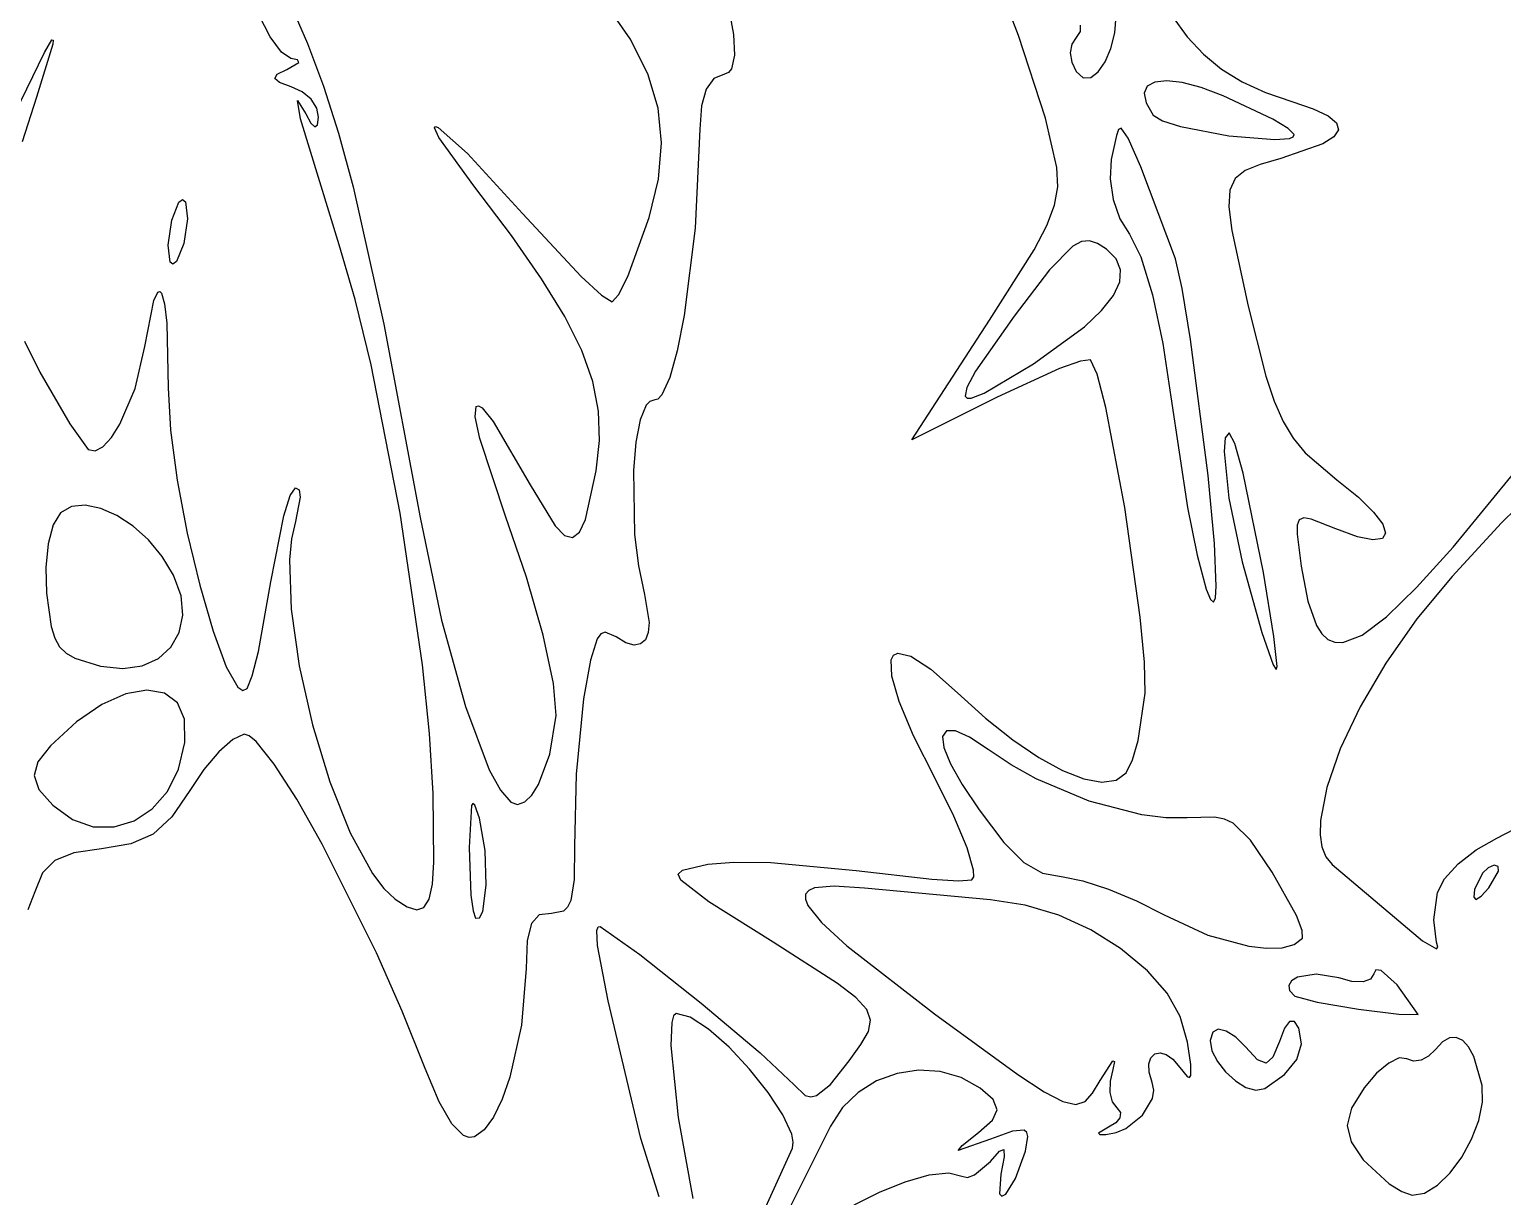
# Model space of a CAD drawing. Extents: x 9 to 1857, y 16 to 982.
# Drawn here: x 307.9 to 409.1, y 446.4 to 526.6 of the extents above; entities that cross this region are included whole.
import ezdxf

# ---------------------------------------------------------------- set-up
doc = ezdxf.new("R2010")
doc.units = 0

msp = doc.modelspace()

# ---------------------------------------------------------------- linework, layer by layer
at = {"layer": 'Layer 1'}
for p, q in [((375.833846, 526.150745), (373.1889, 533.034111)), ((325.78151, 528.43368), (327.005503, 525.599882)), ((349.176916, 525.907534), (347.43776, 528.401455)), ((324.455974, 526.043843), (323.670632, 527.560353)), ((355.929822, 528.061486), (356.273132, 526.201545)), ((382.446332, 526.325051), (382.545541, 527.469192)), ((386.401263, 527.461937), (387.413586, 526.054568)), ((356.273132, 526.201545), (356.348192, 524.78301)), ((377.68574, 520.46714), (375.833846, 526.150745)), ((380.068187, 526.411954), (379.80306, 526.01376)), ((380.068711, 526.840552), (380.068187, 526.411954)), ((382.182683, 525.255531), (382.446332, 526.325051)), ((309.533324, 525.53557), (308.41283, 521.89685)), ((308.9466, 524.9817), (309.462122, 525.833318)), ((309.462122, 525.833318), (309.552168, 525.821788)), ((309.552168, 525.821788), (309.533324, 525.53557)), ((325.223156, 524.99388), (324.455974, 526.043843)), ((327.005503, 525.599882), (328.113576, 522.653556)), ((350.388206, 523.513431), (349.176916, 525.907534)), ((379.500994, 525.553688), (379.39991, 524.95661)), ((379.80306, 526.01376), (379.500994, 525.553688)), ((381.794688, 524.335861), (382.182683, 525.255531)), ((387.413586, 526.054568), (388.536236, 524.848968)), ((304.23875, 515.316238), (308.9466, 524.9817)), ((325.87657, 524.56852), (325.223156, 524.99388)), ((325.58644, 523.80426), (326.426826, 524.294683)), ((326.32774, 524.464511), (325.87657, 524.56852)), ((326.426826, 524.294683), (326.32774, 524.464511)), ((356.348192, 524.78301), (356.142543, 523.860172)), ((379.39991, 524.95661), (379.499901, 524.299749)), ((379.499901, 524.299749), (379.80106, 523.66033)), ((381.322436, 523.641275), (381.794688, 524.335861)), ((388.536236, 524.848968), (389.792856, 523.822961)), ((324.758744, 523.194581), (324.929447, 523.487618)), ((325.079154, 522.906421), (324.758744, 523.194581)), ((324.929447, 523.487618), (325.58644, 523.80426)), ((351.097621, 521.154832), (350.388206, 523.513431)), ((354.910098, 523.180479), (354.389374, 522.456899)), ((355.64373, 523.48732), (354.910098, 523.180479)), ((355.930561, 523.601605), (355.64373, 523.48732)), ((356.142543, 523.860172), (355.930561, 523.601605)), ((379.80106, 523.66033), (380.285531, 523.228277)), ((380.285531, 523.228277), (380.80602, 523.247003)), ((380.80602, 523.247003), (381.322436, 523.641275)), ((386.019154, 523.029089), (385.208485, 522.947346)), ((387.089681, 522.902245), (386.019154, 523.029089)), ((389.792856, 523.822961), (391.207087, 522.954374)), ((325.8955, 522.60441), (325.079154, 522.906421)), ((326.652851, 522.261496), (325.8955, 522.60441)), ((327.260126, 521.758), (326.652851, 522.261496)), ((328.113576, 522.653556), (329.149051, 519.423825)), ((354.389374, 522.456899), (354.074972, 521.301767)), ((384.683966, 522.664203), (384.471887, 522.186844)), ((384.471887, 522.186844), (384.598538, 521.522455)), ((385.208485, 522.947346), (384.683966, 522.664203)), ((388.393777, 522.559631), (387.089681, 522.902245)), ((389.90515, 521.99406), (388.393777, 522.559631)), ((391.207087, 522.954374), (392.802571, 522.221032)), ((392.802571, 522.221032), (394.60295, 521.60076)), ((308.41283, 521.89685), (307.409661, 518.830562)), ((326.542528, 520.423435), (326.328418, 521.681389)), ((326.328418, 521.681389), (326.889, 520.76548)), ((327.655581, 521.161654), (327.260126, 521.758)), ((327.77747, 520.54019), (327.655581, 521.161654)), ((351.331152, 518.767421), (351.097621, 521.154832)), ((354.074972, 521.301767), (353.96031, 519.70027)), ((384.598538, 521.522455), (385.09021, 520.67822)), ((393.304206, 520.384315), (389.90515, 521.99406)), ((389.90515, 521.99406), (389.90515, 521.99406)), ((394.60295, 521.60076), (396.074423, 521.103042)), ((396.074423, 521.103042), (397.10103, 520.618774)), ((329.19757, 511.76506), (326.542528, 520.423435)), ((326.889, 520.76548), (327.241668, 520.121765)), ((327.241668, 520.121765), (327.509226, 519.869156)), ((327.509226, 519.869156), (327.688789, 520.008387)), ((327.688789, 520.008387), (327.77747, 520.54019)), ((378.466888, 517.075003), (377.68574, 520.46714)), ((385.09021, 520.67822), (385.736881, 520.276615)), ((385.736881, 520.276615), (386.957013, 519.885472)), ((394.36401, 519.749888), (393.304206, 520.384315)), ((397.10103, 520.618774), (397.681756, 520.142612)), ((397.681756, 520.142612), (397.815587, 519.669213)), ((329.149051, 519.423825), (330.155249, 515.739811)), ((335.735237, 519.808748), (335.794497, 519.897994)), ((336.033897, 519.147327), (335.735237, 519.808748)), ((335.794497, 519.897994), (335.986751, 519.82971)), ((335.986751, 519.82971), (337.994765, 518.032968)), ((338.42727, 515.8204), (336.033897, 519.147327)), ((353.96031, 519.70027), (353.633054, 512.911289)), ((382.56041, 519.282466), (382.21113, 517.61803)), ((382.714839, 519.682136), (382.56041, 519.282466)), ((382.887372, 519.785704), (382.714839, 519.682136)), ((383.381498, 519.081327), (382.887372, 519.785704)), ((384.23227, 517.12292), (383.381498, 519.081327)), ((386.957013, 519.885472), (390.29362, 519.247906)), ((390.29362, 519.247906), (393.451944, 518.99219)), ((393.451944, 518.99219), (394.449223, 519.078358)), ((394.7839, 519.34499), (394.36401, 519.749888)), ((394.449223, 519.078358), (394.712263, 519.187346)), ((394.712263, 519.187346), (394.7839, 519.34499)), ((397.501508, 519.193232), (396.738504, 518.709327)), ((397.815587, 519.669213), (397.501508, 519.193232)), ((337.994765, 518.032968), (341.76687, 513.92252)), ((351.114791, 516.286886), (351.331152, 518.767421)), ((396.738504, 518.709327), (393.86166, 517.69637)), ((378.533239, 515.759228), (378.466888, 517.075003)), ((382.21113, 517.61803), (382.135327, 516.29383)), ((386.62299, 510.81667), (384.23227, 517.12292)), ((392.445008, 517.282801), (391.405568, 516.86288)), ((393.86166, 517.69637), (392.445008, 517.282801)), ((350.47453, 513.64891), (351.114791, 516.286886)), ((382.135327, 516.29383), (382.346466, 514.885899)), ((390.717046, 516.317751), (390.353149, 515.52856)), ((391.405568, 516.86288), (390.717046, 516.317751)), ((330.155249, 515.739811), (332.253102, 506.325426)), ((341.014987, 512.406142), (338.42727, 515.8204)), ((378.324717, 514.48395), (378.533239, 515.759228)), ((390.353149, 515.52856), (390.287582, 514.376451)), ((317.685011, 513.453148), (318.177, 514.68581)), ((318.177, 514.68581), (318.42922, 514.875166)), ((318.42922, 514.875166), (318.624354, 514.725076)), ((318.624354, 514.725076), (318.76606, 513.55496)), ((341.76687, 513.92252), (345.801795, 509.598737)), ((377.79728, 513.089396), (378.324717, 514.48395)), ((382.346466, 514.885899), (382.803405, 513.562446)), ((390.287582, 514.376451), (390.494053, 512.74257)), ((317.436, 511.754), (317.685011, 513.453148)), ((318.76606, 513.55496), (318.517045, 511.855821)), ((349.005256, 509.597615), (350.47453, 513.64891)), ((353.633054, 512.911289), (352.887492, 506.90679)), ((376.906883, 511.415792), (377.79728, 513.089396)), ((382.803405, 513.562446), (383.465, 512.49168)), ((343.088403, 509.443301), (341.014987, 512.406142)), ((380.172526, 512.002882), (379.56399, 511.678575)), ((380.726204, 512.052415), (380.172526, 512.002882)), ((381.27699, 511.864899), (380.726204, 512.052415)), ((383.465, 512.49168), (384.251495, 510.94532)), ((390.494053, 512.74257), (391.61793, 507.55407)), ((317.577699, 510.583889), (317.436, 511.754)), ((317.436, 511.754), (317.436, 511.754)), ((318.517045, 511.855821), (318.02506, 510.62316)), ((330.291813, 508.003967), (329.19757, 511.76506)), ((373.86104, 506.59234), (376.906883, 511.415792)), ((379.56399, 511.678575), (377.974478, 510.054732)), ((381.87685, 511.47806), (381.27699, 511.864899)), ((382.548761, 510.807708), (381.87685, 511.47806)), ((381.87685, 511.47806), (381.87685, 511.47806)), ((384.251495, 510.94532), (385.048546, 508.326914)), ((317.772835, 510.4338), (317.577699, 510.583889)), ((318.02506, 510.62316), (317.772835, 510.4338)), ((377.974478, 510.054732), (375.54194, 506.87908)), ((382.854707, 510.055442), (382.548761, 510.807708)), ((382.792135, 509.217252), (382.854707, 510.055442)), ((386.62299, 510.81663), (386.62299, 510.81667)), ((387.088403, 508.764498), (386.62299, 510.81663)), ((344.685157, 506.844225), (343.088403, 509.443301)), ((345.801795, 509.598737), (347.208127, 508.305392)), ((348.379405, 508.343236), (349.005256, 509.597615)), ((382.358494, 508.289127), (382.792135, 509.217252)), ((315.84705, 504.77614), (316.461581, 507.954808)), ((316.461581, 507.954808), (316.742093, 508.523654)), ((316.742093, 508.523654), (316.87087, 508.561481)), ((316.87087, 508.561481), (316.99017, 508.438159)), ((316.99017, 508.438159), (317.194863, 507.717808)), ((331.379392, 503.531754), (330.291813, 508.003967)), ((347.208127, 508.305392), (347.93709, 507.85647)), ((347.93709, 507.85647), (348.379405, 508.343236)), ((381.551232, 507.267059), (382.358494, 508.289127)), ((385.048546, 508.326914), (385.763061, 505.002441)), ((387.664878, 505.27522), (387.088403, 508.764498)), ((317.194863, 507.717808), (317.345224, 506.38209)), ((345.842888, 504.521262), (344.685157, 506.844225)), ((352.887492, 506.90679), (352.408874, 504.498661)), ((375.54194, 506.87908), (372.890097, 503.081919)), ((380.367799, 506.147037), (381.551232, 507.267059)), ((391.61793, 507.55407), (392.834884, 502.750981)), ((317.345224, 506.38209), (317.43915, 501.9425)), ((332.253102, 506.325426), (334.75371, 493.04338)), ((368.52713, 498.37527), (373.86104, 506.59234)), ((376.86221, 503.59709), (380.367799, 506.147037)), ((307.567468, 505.15206), (308.63064, 503.01745)), ((385.763061, 505.002441), (386.30195, 501.33788)), ((388.85771, 495.93803), (387.664878, 505.27522)), ((315.172549, 501.891014), (315.84705, 504.77614)), ((346.599234, 502.386761), (345.842888, 504.521262)), ((352.408874, 504.498661), (351.886912, 502.646581)), ((380.78297, 503.87899), (380.099187, 503.789869)), ((381.24956, 502.875076), (380.78297, 503.87899)), ((308.63064, 503.01745), (310.701389, 499.474219)), ((333.38365, 493.334703), (331.379392, 503.531754)), ((372.890097, 503.081919), (372.291679, 501.972183)), ((373.492716, 501.583896), (376.86221, 503.59709)), ((378.661766, 503.275908), (374.368, 501.3106)), ((380.099187, 503.789869), (378.661766, 503.275908)), ((381.838349, 500.601944), (381.24956, 502.875076)), ((314.128439, 499.44867), (315.172549, 501.891014)), ((317.43915, 501.9425), (317.593321, 499.042165)), ((346.991836, 500.353067), (346.599234, 502.386761)), ((351.886912, 502.646581), (351.342017, 501.470525)), ((372.291679, 501.972183), (372.18785, 501.364515)), ((392.834884, 502.750981), (393.407565, 501.024581)), ((350.516582, 501.020732), (350.266186, 500.761689)), ((350.7946, 501.09047), (350.516582, 501.020732)), ((351.067348, 501.173499), (350.7946, 501.09047)), ((351.342017, 501.470525), (351.067348, 501.173499)), ((374.368, 501.3106), (368.52713, 498.37527)), ((372.18785, 501.364515), (372.323653, 501.243372)), ((372.323653, 501.243372), (372.585799, 501.241043)), ((372.585799, 501.241043), (373.492716, 501.583896)), ((386.30195, 501.33788), (387.43793, 493.741884)), ((393.407565, 501.024581), (394.016377, 499.630805)), ((338.536473, 499.96542), (338.592465, 500.668102)), ((338.848844, 498.469205), (338.536473, 499.96542)), ((338.592465, 500.668102), (338.755578, 500.718023)), ((338.755578, 500.718023), (339.007158, 500.564944)), ((339.007158, 500.564944), (339.770888, 499.643639)), ((347.058332, 498.332531), (346.991836, 500.353067)), ((350.266186, 500.761689), (349.851826, 499.750726)), ((383.140077, 493.724535), (381.838349, 500.601944)), ((310.701389, 499.474219), (311.94263, 497.71988)), ((313.546783, 498.536319), (314.128439, 499.44867)), ((317.593321, 499.042165), (318.060945, 495.610487)), ((339.770888, 499.643639), (342.30681, 495.29736)), ((349.851826, 499.750726), (349.558659, 498.207658)), ((390.3082, 498.864), (390.038607, 498.505349)), ((390.3082, 498.86396), (390.3082, 498.864)), ((390.70321, 498.132067), (390.3082, 498.86396)), ((394.016377, 499.630805), (394.706316, 498.48155)), ((312.422278, 497.614812), (312.96753, 497.905996)), ((312.96753, 497.905996), (313.546783, 498.536319)), ((340.61733, 493.1454), (338.848844, 498.469205)), ((346.83636, 496.2375), (347.058332, 498.332531)), ((349.558659, 498.207658), (349.393825, 496.282564)), ((390.038607, 498.505349), (389.955932, 497.578033)), ((391.277571, 496.079261), (390.70321, 498.132067)), ((394.706316, 498.48155), (395.522377, 497.488712)), ((311.94263, 497.71988), (312.422278, 497.614812)), ((389.955932, 497.578033), (390.291921, 494.380259)), ((395.522377, 497.488712), (397.71285, 495.61987)), ((405.68974, 491.01389), (410.382472, 496.735404)), ((346.10299, 492.909832), (346.83636, 496.2375)), ((349.393825, 496.282564), (349.477714, 491.886605)), ((389.294263, 491.265301), (388.85771, 495.93803)), ((392.65618, 489.2701), (391.277571, 496.079261)), ((318.060945, 495.610487), (318.760145, 491.958957)), ((325.826773, 494.549813), (326.19861, 495.08867)), ((326.19861, 495.08867), (326.435812, 494.935539)), ((326.435812, 494.935539), (326.513194, 494.448836)), ((342.30681, 495.29736), (344.013316, 492.476105)), ((397.71285, 495.61987), (399.184807, 494.440275)), ((310.81277, 493.795987), (310.04164, 493.36998)), ((311.754222, 493.885537), (310.81277, 493.795987)), ((312.809511, 493.669681), (311.754222, 493.885537)), ((325.382786, 493.152424), (325.826773, 494.549813)), ((326.513194, 494.448836), (326.18961, 492.77797)), ((384.203257, 486.199778), (383.140077, 493.724535)), ((387.43793, 493.741884), (388.10787, 490.466444)), ((390.291921, 494.380259), (391.197342, 489.99638)), ((399.184807, 494.440275), (400.231602, 493.419881)), ((410.038095, 493.696166), (409.006365, 492.685872)), ((310.04164, 493.36998), (309.538677, 492.54742)), ((313.922151, 493.17947), (312.809511, 493.669681)), ((315.035656, 492.445955), (313.922151, 493.17947)), ((324.50115, 488.62978), (325.382786, 493.152424)), ((326.18961, 492.77797), (325.916197, 491.578898)), ((334.908523, 482.93538), (333.38365, 493.334703)), ((334.75371, 493.04338), (336.223663, 486.002158)), ((342.053746, 488.941017), (340.61733, 493.1454)), ((345.69127, 492.030513), (346.10299, 492.909832)), ((395.127354, 492.889329), (394.981779, 492.524472)), ((395.436715, 493.016461), (395.127354, 492.889329)), ((395.937716, 492.935991), (395.436715, 493.016461)), ((397.62605, 492.27273), (395.937716, 492.935991)), ((400.231602, 493.419881), (400.853986, 492.587831)), ((409.006365, 492.685872), (405.6241, 488.99767)), ((309.538677, 492.54742), (309.191704, 491.234396)), ((316.09354, 491.500188), (315.035656, 492.445955)), ((318.760145, 491.958957), (319.609039, 488.399066)), ((344.013316, 492.476105), (344.66832, 491.818192)), ((344.66832, 491.818192), (345.220343, 491.668147)), ((345.220343, 491.668147), (345.69127, 492.030513)), ((349.477714, 491.886605), (349.740717, 489.715895)), ((394.981779, 492.524472), (394.972137, 491.89177)), ((394.972137, 491.89177), (395.24924, 489.70234)), ((399.114446, 491.725921), (397.62605, 492.27273)), ((400.18219, 491.51317), (399.114446, 491.725921)), ((401.052711, 491.973268), (400.828529, 491.605333)), ((400.853986, 492.587831), (401.052711, 491.973268)), ((309.191704, 491.234396), (309.031929, 489.6117)), ((317.039316, 490.373219), (316.09354, 491.500188)), ((325.916197, 491.578898), (325.782286, 490.149114)), ((389.418721, 488.318761), (389.294263, 491.265301)), ((400.828529, 491.605333), (400.18219, 491.51317)), ((403.172622, 488.245393), (405.68974, 491.01389)), ((317.8165, 489.0961), (317.039316, 490.373219)), ((325.782286, 490.149114), (325.893535, 486.746896)), ((349.740717, 489.715895), (350.16061, 487.76347)), ((388.10787, 490.466444), (388.73915, 488.11778)), ((391.197342, 489.99638), (392.55337, 485.1521)), ((395.24924, 489.70234), (395.704145, 487.307193)), ((309.031929, 489.6117), (309.09056, 487.86012)), ((318.33393, 487.675154), (317.8165, 489.0961)), ((317.8165, 489.0961), (317.8165, 489.0961)), ((323.637214, 483.852974), (324.50115, 488.62978)), ((343.187482, 484.956839), (342.053746, 488.941017)), ((393.376091, 484.874373), (392.65618, 489.2701)), ((405.6241, 488.99767), (403.20039, 486.075535)), ((309.09056, 487.86012), (309.419333, 485.554934)), ((318.451877, 486.346093), (318.33393, 487.675154)), ((319.609039, 488.399066), (320.525747, 485.242304)), ((350.16061, 487.76347), (350.478153, 485.843809)), ((388.73915, 488.11778), (389.024495, 487.416394)), ((389.364524, 487.532932), (389.418721, 488.318761)), ((401.105205, 486.234044), (403.172622, 488.245393)), ((325.893535, 486.746896), (326.44448, 482.870288)), ((389.024495, 487.416394), (389.233034, 487.226794)), ((389.233034, 487.226794), (389.364524, 487.532932)), ((395.704145, 487.307193), (396.298552, 485.630225)), ((318.20666, 485.154249), (318.451877, 486.346093)), ((336.223663, 486.002158), (337.857181, 480.062841)), ((350.478153, 485.843809), (350.415894, 485.150847)), ((384.49386, 483.117462), (384.203257, 486.199778)), ((396.298552, 485.630225), (396.664226, 485.063088)), ((399.435789, 484.973347), (401.105205, 486.234044)), ((403.20039, 486.075535), (401.078515, 483.050137)), ((309.419333, 485.554934), (309.657209, 484.768181)), ((309.657209, 484.768181), (309.984836, 484.170224)), ((317.634595, 484.144954), (318.20666, 485.154249)), ((320.525747, 485.242304), (321.42839, 482.800162)), ((343.90456, 481.642341), (343.187482, 484.956839)), ((346.896529, 484.708594), (346.438421, 483.244357)), ((347.156987, 485.054621), (346.896529, 484.708594)), ((347.455704, 485.176146), (347.156987, 485.054621)), ((348.21988, 484.84437), (347.455704, 485.176146)), ((348.883246, 484.443752), (348.21988, 484.84437)), ((350.217134, 484.65212), (349.890013, 484.359868)), ((350.415894, 485.150847), (350.217134, 484.65212)), ((392.55337, 485.1521), (393.327718, 482.936883)), ((393.600947, 482.803804), (393.376091, 484.874373)), ((396.664226, 485.063088), (397.084162, 484.677932)), ((397.084162, 484.677932), (397.564825, 484.475568)), ((398.112675, 484.456808), (399.435789, 484.973347)), ((309.984836, 484.170224), (310.432783, 483.719738)), ((310.432783, 483.719738), (311.031617, 483.375402)), ((316.772001, 483.363538), (317.634595, 484.144954)), ((323.212391, 482.180485), (323.637214, 483.852974)), ((349.44267, 484.286331), (348.883246, 484.443752)), ((349.890013, 484.359868), (349.44267, 484.286331)), ((367.10501, 483.269938), (367.265736, 483.58271)), ((367.265736, 483.58271), (367.543827, 483.730366)), ((367.543827, 483.730366), (368.449578, 483.520558)), ((397.564825, 484.475568), (398.112675, 484.456808)), ((311.031617, 483.375402), (312.80422, 482.83988)), ((312.80422, 482.83988), (314.320495, 482.66567)), ((314.320495, 482.66567), (315.655195, 482.855333)), ((315.655195, 482.855333), (316.772001, 483.363538)), ((321.42839, 482.800162), (322.235088, 481.384131)), ((326.44448, 482.870288), (327.356242, 478.818265)), ((335.396871, 478.210327), (334.908523, 482.93538)), ((346.438421, 483.244357), (345.97745, 480.58608)), ((367.138172, 482.158816), (367.10501, 483.269938)), ((368.449578, 483.520558), (369.817221, 482.620974)), ((369.817221, 482.620974), (371.64171, 481.01207)), ((384.54299, 480.98069), (384.49386, 483.117462)), ((393.327718, 482.936883), (393.526783, 482.602482)), ((393.526783, 482.602482), (393.600947, 482.803804)), ((401.078515, 483.050137), (399.306674, 480.037225)), ((322.86396, 481.3057), (323.212391, 482.180485)), ((344.091, 479.447), (343.90456, 481.642341)), ((367.648357, 480.416543), (367.138172, 482.158816)), ((314.53075, 480.927203), (312.894028, 480.198947)), ((315.987074, 481.192454), (314.53075, 480.927203)), ((317.192478, 480.992957), (315.987074, 481.192454)), ((318.076445, 480.326971), (317.192478, 480.992957)), ((322.235088, 481.384131), (322.57687, 481.158247)), ((322.57687, 481.158247), (322.86396, 481.3057)), ((345.97745, 480.58608), (345.462016, 475.41682)), ((371.64171, 481.01207), (373.581524, 479.259352)), ((384.058329, 477.725847), (384.54299, 480.98069)), ((312.894028, 480.198947), (311.147424, 479.009428)), ((318.568456, 479.192753), (318.076445, 480.326971)), ((337.857181, 480.062841), (339.494234, 475.728144)), ((368.640608, 478.06266), (367.648357, 480.416543)), ((399.306674, 480.037225), (397.933064, 477.152549)), ((311.147424, 479.009428), (309.36146, 477.36039)), ((318.59799, 477.58856), (318.568456, 479.192753)), ((327.356242, 478.818265), (328.549946, 474.889799)), ((343.648922, 476.797421), (344.09101, 479.44691)), ((344.09101, 479.44691), (344.091, 479.447)), ((373.581524, 479.259352), (375.459752, 477.773706)), ((318.163742, 475.75378), (318.59799, 477.58856)), ((318.59799, 477.58856), (318.59799, 477.58856)), ((321.885135, 477.805048), (320.923725, 476.956039)), ((322.65945, 478.16858), (321.885135, 477.805048)), ((323.018215, 478.055894), (322.65945, 478.16858)), ((323.490738, 477.659977), (323.018215, 478.055894)), ((324.727439, 476.110039), (323.490738, 477.659977)), ((335.65219, 474.09526), (335.396871, 478.210327)), ((370.11997, 475.11671), (368.640608, 478.06266)), ((370.892182, 478.397145), (370.627868, 478.008296)), ((370.627868, 478.008296), (370.716554, 477.24814)), ((371.506046, 478.392097), (370.892182, 478.397145)), ((372.466006, 477.970562), (371.506046, 478.392097)), ((373.76861, 477.10995), (372.466006, 477.970562)), ((375.459752, 477.773706), (377.236963, 476.573837)), ((383.664653, 476.400596), (384.058329, 477.725847)), ((309.36146, 477.36039), (308.497999, 476.263406)), ((320.923725, 476.956039), (319.89762, 475.74822)), ((342.875226, 474.719115), (343.648922, 476.797421)), ((370.716554, 477.24814), (371.161695, 476.139265)), ((375.339226, 476.05866), (373.76861, 477.10995)), ((377.236963, 476.573837), (378.873722, 475.678452)), ((397.933064, 477.152549), (397.005883, 474.511856)), ((308.497999, 476.263406), (308.231949, 475.318611)), ((317.390975, 474.22422), (318.163742, 475.75378)), ((319.89762, 475.74822), (318.92922, 474.30826)), ((326.270304, 473.701947), (324.727439, 476.110039)), ((339.494234, 475.728144), (340.264076, 474.319625)), ((371.161695, 476.139265), (371.966743, 474.704262)), ((377.053873, 475.104487), (375.339226, 476.05866)), ((378.873722, 475.678452), (380.3306, 475.106259)), ((382.546976, 475.006271), (383.22761, 475.51589)), ((383.22761, 475.51589), (383.664653, 476.400596)), ((308.231949, 475.318611), (308.568927, 474.376661)), ((328.549946, 474.889799), (329.946713, 471.383862)), ((342.414164, 473.989838), (342.875226, 474.719115)), ((345.462016, 475.41682), (345.34208, 470.46728)), ((371.404547, 472.531961), (370.11997, 475.11671)), ((371.966743, 474.704262), (373.13515, 472.96572)), ((380.705559, 473.55939), (377.053873, 475.104487)), ((380.3306, 475.106259), (381.568162, 474.875963)), ((381.568162, 474.875963), (382.546976, 475.006271)), ((397.005883, 474.511856), (396.57333, 472.230896)), ((308.568927, 474.376661), (309.51455, 473.28821)), ((316.348778, 473.032589), (317.390975, 474.22422)), ((318.92922, 474.30826), (317.684906, 472.485475)), ((328.020086, 470.61888), (326.270304, 473.701947)), ((335.65204, 474.09525), (335.65219, 474.09526)), ((335.70029, 469.382474), (335.65204, 474.09525)), ((340.264076, 474.319625), (340.97479, 473.50078)), ((340.97479, 473.50078), (341.443891, 473.342397)), ((341.443891, 473.342397), (341.930367, 473.518174)), ((341.930367, 473.518174), (342.414164, 473.989838)), ((384.30427, 472.618463), (380.705559, 473.55939)), ((309.51455, 473.28821), (310.867525, 472.29955)), ((315.106244, 472.211596), (316.348778, 473.032589)), ((317.684906, 472.485475), (316.409772, 471.308861)), ((338.272699, 473.275695), (338.10468, 470.39658)), ((338.37356, 473.402308), (338.272699, 473.275695)), ((338.500164, 473.29771), (338.37356, 473.402308)), ((338.835, 472.407), (338.500164, 473.29771)), ((372.308487, 470.360149), (371.404547, 472.531961)), ((373.13515, 472.96572), (374.838273, 470.736932)), ((385.952699, 472.419502), (384.30427, 472.618463)), ((389.293276, 472.474939), (387.43061, 472.42551)), ((389.98698, 472.341581), (389.293276, 472.474939)), ((310.867525, 472.29955), (312.296526, 471.812367)), ((312.296526, 471.812367), (313.732463, 471.793952)), ((313.732463, 471.793952), (315.106244, 472.211596)), ((339.219917, 470.177463), (338.835, 472.407)), ((338.835, 472.407), (338.835, 472.407)), ((387.43061, 472.42551), (385.952699, 472.419502)), ((390.594951, 472.056396), (389.98698, 472.341581)), ((391.771753, 470.891208), (390.594951, 472.056396)), ((396.57333, 472.230896), (396.557601, 471.261488)), ((408.68414, 471.0234), (411.108522, 472.294139)), ((314.881135, 470.631134), (312.87631, 470.30501)), ((316.409772, 471.308861), (314.881135, 470.631134)), ((331.743416, 463.160546), (328.020086, 470.61888)), ((329.946713, 471.383862), (331.467667, 468.599428)), ((345.34208, 470.46728), (345.33346, 468.190655)), ((374.838273, 470.736932), (376.210061, 469.353681)), ((393.2598, 468.7007), (391.771753, 470.891208)), ((396.557601, 471.261488), (396.683603, 470.425418)), ((396.683603, 470.425418), (396.957361, 469.737156)), ((407.278639, 470.225273), (408.68414, 471.0234)), ((309.654884, 469.499755), (308.819013, 468.640626)), ((310.956855, 470.021947), (309.654884, 469.499755)), ((312.87631, 470.30501), (310.956855, 470.021947)), ((338.10468, 470.39658), (338.238905, 467.103269)), ((339.281112, 467.794435), (339.219917, 470.177463)), ((372.748999, 468.829292), (372.308487, 470.360149)), ((396.957361, 469.737156), (397.3849, 469.21117)), ((406.042185, 469.255706), (407.278639, 470.225273)), ((308.819013, 468.640626), (308.29786, 467.34675)), ((331.467667, 468.599428), (332.250065, 467.571204)), ((335.587585, 467.858313), (335.70029, 469.382474)), ((352.468746, 468.558039), (352.755538, 468.837831)), ((352.641794, 468.143384), (352.468746, 468.558039)), ((352.755538, 468.837831), (354.4984, 469.24435)), ((354.4984, 469.24435), (356.299678, 469.387494)), ((356.299678, 469.387494), (358.821595, 469.353166)), ((358.821595, 469.353166), (364.6897, 468.80922)), ((364.6897, 468.80922), (369.900507, 468.204568)), ((372.769597, 468.375478), (372.748999, 468.829292)), ((376.210061, 469.353681), (377.489917, 468.625325)), ((377.489917, 468.625325), (378.91724, 468.36122)), ((393.25982, 468.7007), (393.2598, 468.7007)), ((394.929849, 465.71546), (393.25982, 468.7007)), ((397.3849, 469.21117), (403.595189, 463.976464)), ((405.108423, 468.237136), (406.042185, 469.255706)), ((407.710776, 468.625934), (407.16026, 467.49556)), ((408.101411, 468.997195), (407.710776, 468.625934)), ((408.50991, 469.16608), (408.101411, 468.997195)), ((408.13642, 467.61541), (408.802885, 468.759992)), ((408.50995, 469.16605), (408.50991, 469.16608)), ((408.782474, 469.080776), (408.50995, 469.16605)), ((408.802885, 468.759992), (408.782474, 469.080776)), ((332.250065, 467.571204), (333.03393, 466.83547)), ((335.362932, 466.831494), (335.587585, 467.858313)), ((339.049017, 466.001424), (339.281112, 467.794435)), ((345.33346, 468.190655), (345.095676, 466.744549)), ((354.577655, 466.657962), (352.641794, 468.143384)), ((361.435989, 467.436885), (361.224806, 467.180123)), ((361.835141, 467.611175), (361.435989, 467.436885)), ((363.186062, 467.732541), (361.835141, 467.611175)), ((365.25499, 467.58462), (363.186062, 467.732541)), ((373.92337, 466.78137), (365.25499, 467.58462)), ((369.900507, 468.204568), (371.71089, 468.104523)), ((371.71089, 468.104523), (372.64329, 468.16741)), ((372.64329, 468.16741), (372.769597, 468.375478)), ((378.91724, 468.36122), (380.264836, 468.107339)), ((380.264836, 468.107339), (382.019555, 467.531798)), ((382.019555, 467.531798), (383.954191, 466.720025)), ((404.611, 467.292), (405.108423, 468.237136)), ((407.16026, 467.49556), (407.101646, 466.973901)), ((407.605888, 467.035806), (408.13642, 467.61541)), ((308.29786, 467.34675), (307.814307, 466.096105)), ((333.03393, 466.83547), (333.861831, 466.304003)), ((335.010787, 466.258907), (335.362932, 466.831494)), ((338.238905, 467.103269), (338.381227, 466.02646)), ((345.095676, 466.744549), (344.877923, 466.295126)), ((358.98361, 463.87852), (354.577655, 466.657962)), ((361.224806, 467.180123), (361.204415, 466.835838)), ((361.204415, 466.835838), (361.377639, 466.398981)), ((361.377639, 466.398981), (362.31622, 465.227349)), ((376.30358, 466.422805), (373.92337, 466.78137)), ((378.61512, 465.73604), (376.30358, 466.422805)), ((383.954191, 466.720025), (385.84154, 465.75745)), ((404.358245, 465.422487), (404.61099, 467.29196)), ((404.61099, 467.29196), (404.611, 467.292)), ((407.101646, 466.973901), (407.255576, 466.82131)), ((407.255576, 466.82131), (407.605888, 467.035806)), ((333.861831, 466.304003), (334.515602, 466.097446)), ((334.515602, 466.097446), (335.010787, 466.258907)), ((338.381227, 466.02646), (338.55406, 465.54194)), ((338.55406, 465.54194), (338.832494, 465.558522)), ((338.832494, 465.558522), (339.049017, 466.001424)), ((342.927233, 465.762579), (342.392312, 465.177404)), ((343.76718, 465.85987), (342.927233, 465.762579)), ((344.58737, 466.007956), (343.76718, 465.85987)), ((344.877923, 466.295126), (344.58737, 466.007956)), ((380.811767, 464.738348), (378.61512, 465.73604)), ((385.84154, 465.75745), (388.838161, 464.368858)), ((395.331849, 464.681069), (394.929849, 465.71546)), ((404.54959, 463.88132), (404.358245, 465.422487)), ((342.392312, 465.177404), (342.108961, 463.98844)), ((346.892619, 464.695232), (346.966428, 464.936429)), ((346.927237, 463.645136), (346.892619, 464.695232)), ((346.966428, 464.936429), (347.10403, 464.9605)), ((347.10403, 464.9605), (349.841652, 463.032642)), ((362.31622, 465.227349), (364.06313, 463.624824)), ((382.8473, 463.447), (380.811767, 464.738348)), ((388.838161, 464.368858), (391.651636, 463.599574)), ((395.35358, 464.1512), (395.331849, 464.681069)), ((342.108961, 463.98844), (342.02372, 462.07978)), ((347.66141, 459.85991), (346.927237, 463.645136)), ((363.401325, 461.055783), (358.98361, 463.87852)), ((364.06313, 463.624824), (370.07226, 458.96549)), ((384.698807, 461.908517), (382.8473, 463.447)), ((382.8473, 463.447), (382.8473, 463.447)), ((391.651636, 463.599574), (392.882228, 463.465318)), ((392.882228, 463.465318), (393.938074, 463.507665)), ((393.938074, 463.507665), (394.776186, 463.733873)), ((394.776186, 463.733873), (395.35358, 464.1512)), ((403.595189, 463.976464), (404.541465, 463.426236)), ((404.541465, 463.426236), (404.639308, 463.545588)), ((404.639308, 463.545588), (404.54959, 463.88132)), ((333.518468, 459.151639), (331.743416, 463.160546)), ((349.841652, 463.032642), (354.045164, 459.702323)), ((342.02372, 462.07978), (341.715813, 458.187653)), ((386.047864, 460.374971), (384.698807, 461.908517)), ((395.007178, 461.475342), (394.596685, 461.227478)), ((396.275328, 461.699483), (395.007178, 461.475342)), ((397.83053, 461.43236), (396.275328, 461.699483)), ((398.74436, 461.194614), (397.83053, 461.43236)), ((400.025796, 461.341262), (399.502418, 461.167259)), ((400.23559, 461.70759), (400.025796, 461.341262)), ((400.38337, 461.992026), (400.23559, 461.70759)), ((400.737936, 461.943057), (400.38337, 461.992026)), ((401.8549, 460.945), (400.737936, 461.943057)), ((364.679679, 460.079936), (363.401325, 461.055783)), ((386.949206, 458.770028), (386.047864, 460.374971)), ((394.596685, 461.227478), (394.397081, 460.914913)), ((394.397081, 460.914913), (394.454741, 460.55702)), ((394.454741, 460.55702), (394.81604, 460.17317)), ((399.502418, 461.167259), (398.74436, 461.194614)), ((403.29797, 458.91746), (401.8549, 460.945)), ((401.8549, 460.945), (401.8549, 460.945)), ((349.91029, 450.40205), (347.66141, 459.85991)), ((354.045164, 459.702323), (358.108258, 456.281392)), ((365.419545, 459.267301), (364.679679, 460.079936)), ((394.81604, 460.17317), (396.345183, 459.7621)), ((396.345183, 459.7621), (399.183553, 459.280329)), ((335.10345, 455.20048), (333.518468, 459.151639)), ((352.024789, 458.371658), (351.975935, 456.794872)), ((352.13962, 458.818242), (352.024789, 458.371658)), ((352.32114, 458.99227), (352.13962, 458.818242)), ((353.301075, 458.746907), (352.32114, 458.99227)), ((354.562446, 457.922332), (353.301075, 458.746907)), ((365.682307, 458.522527), (365.419545, 459.267301)), ((365.529352, 457.750261), (365.682307, 458.522527)), ((370.07226, 458.96549), (375.790787, 454.802003)), ((387.45757, 457.01735), (386.949206, 458.770028)), ((394.462085, 458.443585), (394.118228, 457.987876)), ((394.787867, 458.438164), (394.462085, 458.443585)), ((395.09567, 457.97169), (394.787867, 458.438164)), ((399.183553, 459.280329), (401.958648, 458.93105)), ((401.958648, 458.93105), (403.29797, 458.91746)), ((341.715813, 458.187653), (340.91369, 454.611417)), ((355.967404, 456.677975), (354.562446, 457.922332)), ((365.022065, 456.855153), (365.529352, 457.750261)), ((389.17824, 457.70367), (388.995043, 457.126873)), ((389.561578, 457.902321), (389.17824, 457.70367)), ((390.113666, 457.777496), (389.561578, 457.902321)), ((390.760669, 457.362453), (390.113666, 457.777496)), ((391.42875, 456.69045), (390.760669, 457.362453)), ((394.118228, 457.987876), (393.7562, 457.07096)), ((395.287371, 456.896765), (395.09567, 457.97169)), ((395.09567, 457.97169), (395.09567, 457.97169)), ((405.435763, 457.321848), (404.954326, 457.049728)), ((405.90319, 457.347719), (405.435763, 457.321848)), ((406.346628, 457.13502), (405.90319, 457.347719)), ((351.975935, 456.794872), (352.466664, 451.845214)), ((357.3781, 455.173269), (355.967404, 456.677975)), ((358.108258, 456.281392), (360.42463, 454.0817)), ((364.22183, 455.74185), (365.022065, 456.855153)), ((385.196346, 456.209344), (385.559992, 456.292129)), ((385.559992, 456.292129), (385.988848, 456.177714)), ((387.683117, 455.495556), (387.45757, 457.01735)), ((388.995043, 457.126873), (389.127624, 456.430358)), ((389.127624, 456.430358), (389.508089, 455.68745)), ((392.259466, 455.815058), (391.42875, 456.69045)), ((393.7562, 457.07096), (393.31803, 455.988121)), ((394.951524, 455.834189), (395.287371, 456.896765)), ((404.46886, 456.52368), (404.006516, 456.05462)), ((404.954326, 457.049728), (404.46886, 456.52368)), ((406.756097, 456.69143), (406.346628, 457.13502)), ((407.121618, 456.024627), (406.756097, 456.69143)), ((362.923003, 454.123349), (364.22183, 455.74185)), ((381.44216, 454.39549), (382.323484, 455.73201)), ((382.442331, 455.692075), (382.30873, 455.14712)), ((382.323484, 455.73201), (382.442331, 455.692075)), ((384.792376, 455.522134), (384.929834, 455.946849)), ((384.815894, 454.952691), (384.792376, 455.522134)), ((384.929834, 455.946849), (385.196346, 456.209344)), ((385.988848, 456.177714), (386.450995, 455.848608)), ((386.450995, 455.848608), (386.91451, 455.28732)), ((386.91451, 455.28732), (387.421141, 454.660988)), ((387.674159, 454.720251), (387.683117, 455.495556)), ((389.508089, 455.68745), (390.068545, 454.971475)), ((392.854173, 455.575218), (392.259466, 455.815058)), ((393.31803, 455.988121), (392.854173, 455.575218)), ((394.101939, 454.808301), (394.951524, 455.834189)), ((401.26686, 455.582425), (400.432266, 454.879749)), ((401.995059, 455.935879), (401.26686, 455.582425)), ((402.52062, 455.87507), (401.995059, 455.935879)), ((402.968469, 455.709034), (402.52062, 455.87507)), ((403.485076, 455.775978), (402.968469, 455.709034)), ((404.006516, 456.05462), (403.485076, 455.775978)), ((407.6809, 454.0521), (407.121618, 456.024627)), ((336.057066, 452.932992), (335.10345, 455.20048)), ((340.91369, 454.611417), (340.377968, 453.106849)), ((358.656686, 453.567644), (357.3781, 455.173269)), ((366.100231, 454.356065), (364.827038, 453.570487)), ((367.505629, 454.867609), (366.100231, 454.356065)), ((368.981532, 455.089414), (367.505629, 454.867609)), ((370.46624, 455.005776), (368.981532, 455.089414)), ((371.898053, 454.600993), (370.46624, 455.005776)), ((373.21527, 453.85936), (371.898053, 454.600993)), ((375.790787, 454.802003), (377.597935, 453.609393)), ((380.92138, 453.5169), (381.44216, 454.39549)), ((382.129167, 454.334135), (382.122896, 453.564405)), ((382.30873, 455.14712), (382.129167, 454.334135)), ((385.03231, 454.25601), (384.815894, 454.952691)), ((385.138763, 453.721206), (385.03231, 454.25601)), ((387.421141, 454.660988), (387.578754, 454.603017)), ((387.578754, 454.603017), (387.674159, 454.720251)), ((390.068545, 454.971475), (390.7411, 454.35576)), ((390.7411, 454.35576), (391.457861, 453.913632)), ((392.75243, 453.84344), (394.101939, 454.808301)), ((400.432266, 454.879749), (399.58752, 453.89289)), ((359.665312, 452.020531), (358.656686, 453.567644)), ((360.42463, 454.0817), (361.193272, 453.367103)), ((361.193272, 453.367103), (361.569986, 453.269142)), ((361.569986, 453.269142), (361.969774, 453.356376)), ((361.969774, 453.356376), (362.923003, 454.123349)), ((364.827038, 453.570487), (363.747751, 452.526577)), ((374.097002, 453.072014), (373.21527, 453.85936)), ((377.597935, 453.609393), (378.881327, 452.938132)), ((380.409809, 452.945441), (380.92138, 453.5169)), ((382.122896, 453.564405), (382.280592, 452.924725)), ((385.043958, 453.147762), (385.138763, 453.721206)), ((391.457861, 453.913632), (392.150935, 453.718417)), ((392.150935, 453.718417), (392.75243, 453.84344)), ((399.58752, 453.89289), (398.71383, 452.484035)), ((407.68091, 454.05216), (407.6809, 454.0521)), ((407.709676, 452.90028), (407.68091, 454.05216)), ((336.930512, 451.405947), (336.057066, 452.932992)), ((340.377968, 453.106849), (339.779497, 451.879363)), ((363.747751, 452.526577), (362.92407, 451.24004)), ((374.04622, 451.663013), (374.37538, 452.378556)), ((374.37538, 452.378556), (374.097002, 453.072014)), ((378.881327, 452.938132), (379.774205, 452.734667)), ((379.774205, 452.734667), (380.409809, 452.945441)), ((382.280592, 452.924725), (382.59293, 452.50189)), ((382.59293, 452.50189), (382.837229, 452.184212)), ((384.363629, 452.011634), (385.043958, 453.147762)), ((398.71383, 452.484035), (398.412791, 451.294978)), ((407.450716, 451.639516), (407.709676, 452.90028)), ((337.73341, 450.605994), (336.930512, 451.405947)), ((339.779497, 451.879363), (339.138545, 450.994994)), ((352.466664, 451.845214), (353.485218, 446.288158)), ((362.92407, 451.24004), (359.11831, 443.63093)), ((360.266129, 450.691363), (359.665312, 452.020531)), ((373.10534, 450.80941), (374.04622, 451.663013)), ((382.529227, 451.484835), (382.01486, 451.18928)), ((382.809673, 451.830836), (382.529227, 451.484835)), ((382.837229, 452.184212), (382.809673, 451.830836)), ((383.217428, 451.100991), (384.363629, 452.011634)), ((398.412791, 451.294978), (398.682242, 450.166921)), ((406.957946, 450.354356), (407.450716, 451.639516)), ((338.11141, 450.474504), (337.73341, 450.605994)), ((338.47538, 450.51978), (338.11141, 450.474504)), ((339.138545, 450.994994), (338.47538, 450.51978)), ((351.17327, 446.397725), (349.91029, 450.40205)), ((360.370532, 450.15833), (360.266129, 450.691363)), ((373.92548, 450.367), (371.692261, 449.57797)), ((371.978925, 449.921759), (373.10534, 450.80941)), ((375.424226, 450.905038), (373.92548, 450.367)), ((376.230132, 450.977569), (375.424226, 450.905038)), ((376.416042, 450.824354), (376.230132, 450.977569)), ((376.3109, 449.5352), (376.480068, 450.536865)), ((376.480068, 450.536865), (376.416042, 450.824354)), ((382.01486, 451.18928), (381.335985, 450.780534)), ((381.335985, 450.780534), (381.433918, 450.679156)), ((381.433918, 450.679156), (381.83146, 450.6692)), ((381.83146, 450.6692), (382.540283, 450.809404)), ((382.540283, 450.809404), (383.217428, 451.100991)), ((406.285284, 449.129287), (406.957946, 450.354356)), ((357.70883, 443.99784), (360.32129, 449.73957)), ((360.32129, 449.73957), (360.370532, 450.15833)), ((360.32129, 449.73957), (360.32129, 449.73957)), ((371.692261, 449.57797), (371.978925, 449.921759)), ((373.90883, 448.82443), (374.526589, 449.527068)), ((374.526589, 449.527068), (374.826756, 449.645985)), ((374.826756, 449.645985), (374.847363, 449.134654)), ((375.644462, 447.649021), (376.31096, 449.5352)), ((376.31096, 449.5352), (376.3109, 449.5352)), ((398.682242, 450.166921), (399.52002, 448.94107)), ((372.828978, 447.899307), (373.90883, 448.82443)), ((374.847363, 449.134654), (374.62644, 447.94655)), ((399.52002, 448.94107), (401.295164, 447.294421)), ((405.486645, 448.0488), (406.285284, 449.129287)), ((366.290058, 446.727966), (368.061323, 447.434505)), ((368.061323, 447.434505), (369.70463, 447.900318)), ((369.70463, 447.900318), (371.058296, 448.052555)), ((371.058296, 448.052555), (371.96064, 447.81837)), ((371.96064, 447.81837), (372.336429, 447.736842)), ((372.336429, 447.736842), (372.828978, 447.899307)), ((374.62644, 447.94655), (374.531273, 446.599186)), ((374.960924, 446.58518), (375.644462, 447.649021)), ((401.295164, 447.294421), (402.164162, 446.758344)), ((403.727107, 446.659518), (404.615947, 447.19738)), ((404.615947, 447.19738), (405.486645, 448.0488)), ((364.552515, 445.85355), (366.290058, 446.727966)), ((374.531273, 446.599186), (374.697429, 446.441483)), ((374.697429, 446.441483), (374.960924, 446.58518)), ((402.164162, 446.758344), (402.87404, 446.5197)), ((402.87404, 446.5197), (403.727107, 446.659518))]:
    msp.add_line(p, q, dxfattribs=at)

doc.saveas('drawing.dxf')
